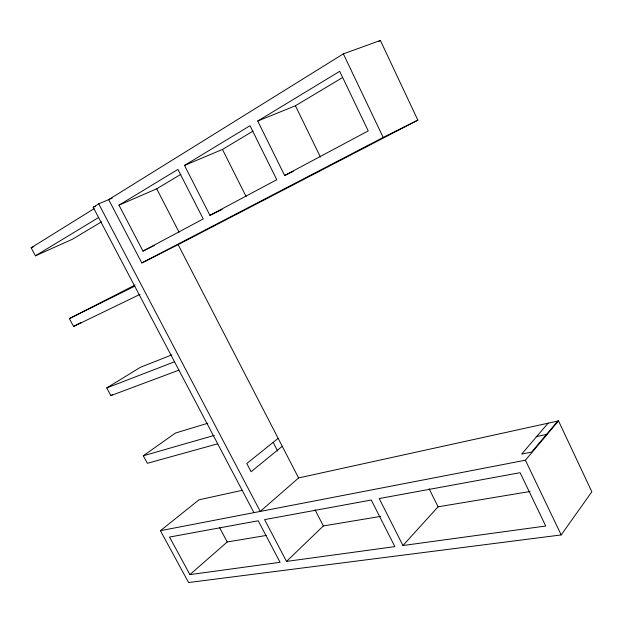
<?xml version="1.0" encoding="UTF-8"?>
<svg xmlns="http://www.w3.org/2000/svg" width="623" height="623" viewBox="0 0 623 623"><rect width="100%" height="100%" fill="white"/><g stroke="black" fill="none" stroke-linecap="round" stroke-linejoin="round"><path stroke-width="0.93" d="M242.355 490.293L199.002 499.81L160.423 530.695L188.574 582.536L561.191 534.931L591.85 491.781L558.504 420.899L298.596 477.95L260.258 511.413L98.707 203.846L93.193 207.28L253.927 512.636M160.423 530.695L525.423 460.21L558.504 420.899M557.78 421.055L531.621 452.111L521.677 454.089L548.1 423.181M402.949 545.514L545.725 526.014L520.104 472.686L379.228 498.556L402.949 545.514L438.078 506.818L530.103 491.477M286.525 561.416L394.865 546.62L371.261 500.02L264.565 519.613L286.525 561.416L323.368 525.937L380.575 516.405M189.906 574.616L280.07 562.296L258.21 520.773L169.542 537.057L189.906 574.616L227.224 541.963L266.371 535.437M282.25 446.302L251.092 471.743L246.786 463.512L278.138 438.343M217.629 443.833L147.355 463.286L143.313 455.779L175.445 433.04L207.755 423.258M171.808 354.892L140.448 367.282L106.728 387.942L110.871 395.613L112.506 394.593M101.424 221.889L72.338 239.302L35.472 255.788L31.15 247.775L94.143 208.65M343.351 53.866L108.667 199.625L141.818 262.961L178.131 244.637L417.846 120.138L380.373 40.464L343.351 53.866L383.2 137.442L141.818 262.961M378.714 41.476L380.373 40.464M35.472 255.788L98.652 217.482M118.977 205.154L177.937 169.409L203.223 218.946L142.971 251.092L118.977 205.154L156.716 188.792L180.88 174.323M184.509 165.422L249.994 125.714L276.776 179.697L209.935 215.363L184.509 165.422L222.458 149.434L253.039 131.134M257.72 121.033L339.714 71.318L368.232 130.908L284.656 175.499L257.72 121.033L295.419 105.762L342.595 77.517M135.066 285.03L69.355 318.626L73.584 326.46L81.302 322.348M383.2 137.442L417.846 120.138M69.355 318.626L134.677 286.206M142.971 251.092L154.286 245.517M209.935 215.363L222.146 209.39M284.656 175.499L293.277 171.309M73.584 326.46L140.058 294.344M31.15 247.775L33.798 246.615M93.193 207.28L95.685 206.229M98.707 203.846L112.195 198.13M106.728 387.942L174.463 361.815M110.871 395.613L178.863 370.171M143.313 455.779L214.265 435.399M536.123 436.63L547.492 434.231M219.592 527.658L227.224 541.963M273.217 442.439L277.656 451.021M156.716 188.792L179.097 232.231M178.131 244.637L298.596 477.95M314.997 509.715L323.368 525.937M222.458 149.434L246.132 196.572M429.091 488.705L438.078 506.818M295.419 105.762L320.432 157.051M525.423 460.21L561.191 534.931"/></g></svg>
